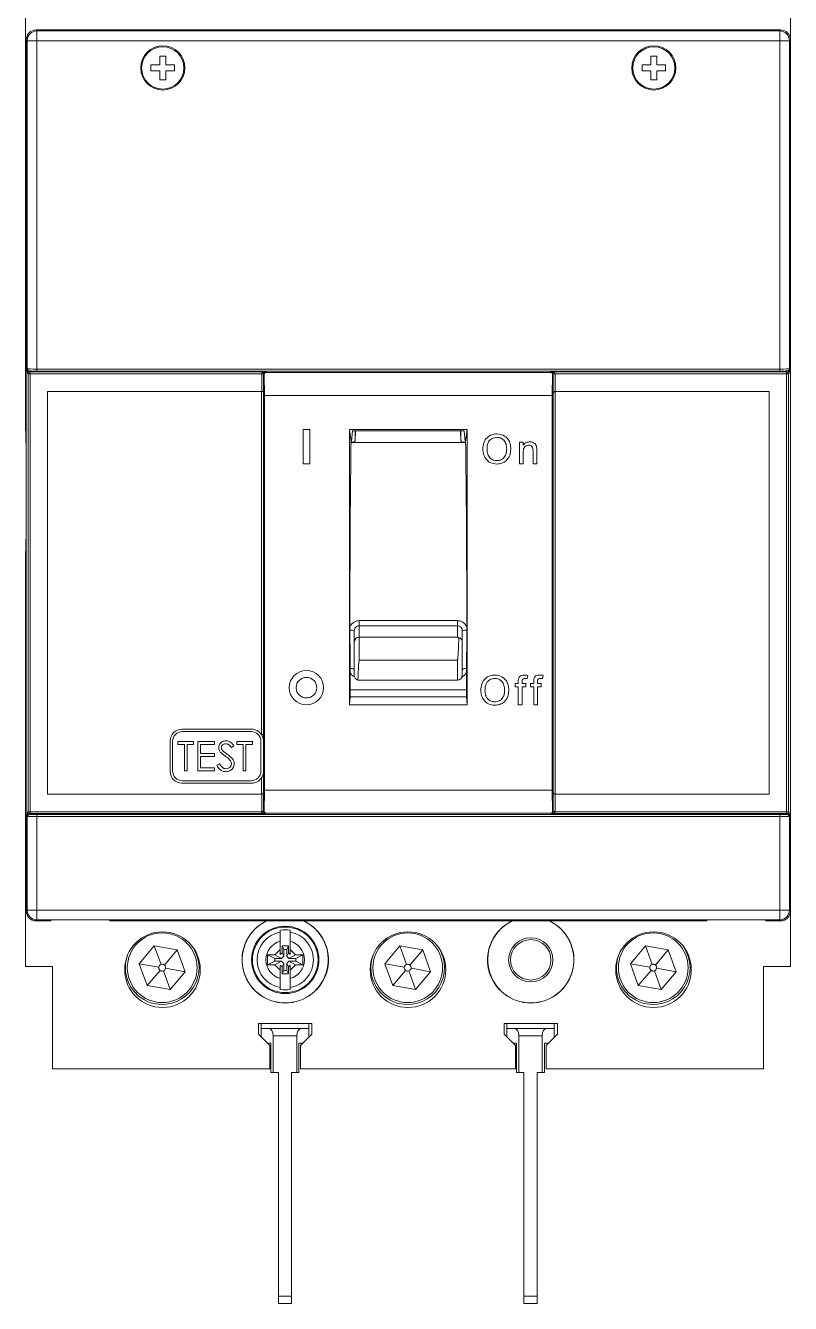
# Model space of a CAD drawing. Header units: millimetres. Extents: x 1004 to 59588, y 686 to 38112.
# Drawn here: x 44279.8 to 44357.7, y 37126.6 to 37256.7 of the extents above; entities that cross this region are included whole.
import ezdxf

# ---------------------------------------------------------------- set-up
doc = ezdxf.new("R2010")
doc.units = ezdxf.units.MM

msp = doc.modelspace()

# ---------------------------------------------------------------- linework, layer by layer
at = {"color": 7, "linetype": 'Continuous', "lineweight": 15}
for p, q in [((44279.8, 37262.24), (44279.8, 37215.45)), ((44357.68, 37215.45), (44357.68, 37262.24)), ((44280.87, 37256.26), (44280.96, 37256.16)), ((44356.68, 37256.26), (44280.87, 37256.26)), ((44280.96, 37255.16), (44280.96, 37256.16)), ((44280.96, 37256.16), (44356.59, 37256.16)), ((44356.59, 37256.16), (44356.68, 37256.26)), ((44356.59, 37255.16), (44356.59, 37256.16)), ((44279.87, 37166.51), (44279.87, 37255.26)), ((44279.96, 37255.16), (44279.87, 37255.26)), ((44279.96, 37221.75), (44279.96, 37255.16)), ((44280.96, 37255.16), (44279.96, 37255.16)), ((44280.96, 37255.16), (44280.96, 37221.72)), ((44356.59, 37255.16), (44280.96, 37255.16)), ((44356.59, 37221.72), (44356.59, 37255.16)), ((44356.59, 37255.16), (44357.58, 37255.16)), ((44357.68, 37255.26), (44357.58, 37255.16)), ((44357.58, 37255.16), (44357.58, 37221.75)), ((44357.68, 37166.51), (44357.68, 37255.26)), ((44294.07, 37253.59), (44293.47, 37253.59)), ((44293.47, 37253.59), (44293.47, 37252.69)), ((44294.07, 37252.69), (44294.07, 37253.59)), ((44344.07, 37253.59), (44343.47, 37253.59)), ((44343.47, 37253.59), (44343.47, 37252.69)), ((44344.07, 37252.69), (44344.07, 37253.59)), ((44293.47, 37252.69), (44292.57, 37252.69)), ((44292.57, 37252.69), (44292.57, 37252.09)), ((44294.97, 37252.69), (44294.07, 37252.69)), ((44294.97, 37252.09), (44294.97, 37252.69)), ((44343.47, 37252.69), (44342.57, 37252.69)), ((44342.57, 37252.69), (44342.57, 37252.09)), ((44344.97, 37252.69), (44344.07, 37252.69)), ((44344.97, 37252.09), (44344.97, 37252.69)), ((44292.57, 37252.09), (44293.47, 37252.09)), ((44293.47, 37252.09), (44293.47, 37251.19)), ((44293.47, 37251.19), (44294.07, 37251.19)), ((44294.07, 37251.19), (44294.07, 37252.09)), ((44294.07, 37252.09), (44294.97, 37252.09)), ((44342.57, 37252.09), (44343.47, 37252.09)), ((44343.47, 37252.09), (44343.47, 37251.19)), ((44343.47, 37251.19), (44344.07, 37251.19)), ((44344.07, 37251.19), (44344.07, 37252.09)), ((44344.07, 37252.09), (44344.97, 37252.09)), ((44280.08, 37221.23), (44279.99, 37221.32)), ((44280.08, 37176.64), (44280.08, 37221.23)), ((44280.28, 37221.23), (44280.08, 37221.23)), ((44280.19, 37221.52), (44280.28, 37221.43)), ((44280.28, 37221.43), (44304.23, 37221.43)), ((44280.28, 37221.23), (44280.28, 37221.43)), ((44280.28, 37221.23), (44280.28, 37176.64)), ((44303.84, 37221.23), (44280.28, 37221.23)), ((44280.96, 37221.72), (44280.96, 37221.52)), ((44280.96, 37221.72), (44356.59, 37221.72)), ((44356.59, 37221.52), (44280.96, 37221.52)), ((44303.84, 37221.23), (44304.04, 37221.23)), ((44303.84, 37221.22), (44304.04, 37221.22)), ((44303.84, 37219.44), (44303.84, 37221.22)), ((44304.04, 37221.22), (44304.04, 37219.45)), ((44304.09, 37221.17), (44304.04, 37221.22)), ((44304.12, 37219.04), (44304.09, 37221.17)), ((44304.23, 37221.43), (44304.29, 37221.37)), ((44304.29, 37221.37), (44333.26, 37221.37)), ((44333.26, 37221.37), (44333.32, 37221.43)), ((44333.32, 37221.43), (44357.27, 37221.43)), ((44333.46, 37221.17), (44333.43, 37219.04)), ((44333.51, 37221.22), (44333.46, 37221.17)), ((44333.51, 37221.23), (44333.71, 37221.23)), ((44333.51, 37219.25), (44333.51, 37221.22)), ((44333.51, 37221.22), (44333.71, 37221.22)), ((44357.27, 37221.23), (44333.71, 37221.23)), ((44333.71, 37221.22), (44333.71, 37219.44)), ((44356.59, 37221.72), (44356.59, 37221.52)), ((44357.27, 37221.43), (44357.36, 37221.52)), ((44357.27, 37221.43), (44357.27, 37221.23)), ((44357.27, 37176.64), (44357.27, 37221.23)), ((44357.47, 37221.23), (44357.27, 37221.23)), ((44357.56, 37221.32), (44357.47, 37221.23)), ((44357.47, 37221.23), (44357.47, 37176.64)), ((44282.02, 37219.44), (44282.02, 37219.44)), ((44303.84, 37219.44), (44282.02, 37219.44)), ((44303.83, 37219.44), (44282.02, 37219.44)), ((44282.02, 37219.44), (44282.02, 37178.43)), ((44282.02, 37219.44), (44282.02, 37178.44)), ((44303.83, 37184.49), (44303.83, 37219.44)), ((44304.03, 37219.44), (44304.04, 37219.45)), ((44304.03, 37219.44), (44304.03, 37184.49)), ((44333.43, 37219.04), (44304.12, 37219.04)), ((44304.12, 37219.04), (44304.12, 37178.84)), ((44333.43, 37178.84), (44333.43, 37219.04)), ((44333.52, 37219.24), (44333.51, 37219.25)), ((44333.52, 37178.63), (44333.52, 37219.24)), ((44333.72, 37219.44), (44333.72, 37219.44)), ((44355.53, 37219.44), (44333.72, 37219.44)), ((44355.52, 37219.44), (44333.72, 37219.44)), ((44333.72, 37219.44), (44333.72, 37178.44)), ((44355.52, 37219.44), (44355.53, 37219.44)), ((44355.52, 37178.44), (44355.52, 37219.44)), ((44355.53, 37178.43), (44355.53, 37219.44)), ((44279.81, 37215.45), (44279.8, 37215.45)), ((44279.87, 37215.45), (44279.8, 37215.45)), ((44279.87, 37215.45), (44279.81, 37215.45)), ((44279.81, 37215.45), (44279.81, 37214.2)), ((44308.05, 37215.58), (44308.05, 37212.08)), ((44308.75, 37215.58), (44308.05, 37215.58)), ((44308.75, 37212.08), (44308.75, 37215.58)), ((44312.77, 37215.58), (44324.77, 37215.58)), ((44312.77, 37215.58), (44312.77, 37187.52)), ((44312.94, 37214.34), (44312.77, 37215.58)), ((44313.1, 37215.44), (44313, 37214.34)), ((44313.1, 37215.44), (44324.45, 37215.44)), ((44313.38, 37215.44), (44313.36, 37214.43)), ((44324.1, 37215.44), (44324.12, 37214.43)), ((44324.55, 37214.34), (44324.45, 37215.44)), ((44324.61, 37214.34), (44324.77, 37215.58)), ((44324.77, 37215.58), (44324.77, 37187.52)), ((44279.81, 37214.2), (44279.87, 37214.23)), ((44313, 37214.34), (44312.94, 37214.34)), ((44324.61, 37214.25), (44312.94, 37214.25)), ((44324.55, 37214.34), (44324.61, 37214.34)), ((44330.09, 37212.08), (44330.09, 37214.27)), ((44330.09, 37214.27), (44330.47, 37214.27)), ((44330.47, 37214.27), (44330.47, 37213.97)), ((44330.47, 37213.25), (44330.47, 37212.08)), ((44331.47, 37212.08), (44331.47, 37213.39)), ((44331.86, 37213.42), (44331.86, 37212.08)), ((44308.05, 37212.08), (44308.75, 37212.08)), ((44330.47, 37212.08), (44330.09, 37212.08)), ((44331.86, 37212.08), (44331.47, 37212.08)), ((44279.87, 37204.37), (44279.81, 37204.4)), ((44279.81, 37204.4), (44279.81, 37203.15)), ((44279.81, 37203.15), (44279.8, 37203.14)), ((44279.8, 37203.14), (44279.8, 37160.86)), ((44279.8, 37203.14), (44279.87, 37203.14)), ((44279.81, 37203.15), (44279.87, 37203.15)), ((44313.27, 37193.91), (44313.27, 37195.07)), ((44313.77, 37196.1), (44323.77, 37196.1)), ((44313.77, 37196.1), (44313.77, 37195.57)), ((44323.77, 37195.57), (44313.77, 37195.57)), ((44313.77, 37195.57), (44313.77, 37194.41)), ((44323.77, 37195.57), (44323.77, 37196.1)), ((44323.77, 37194.41), (44323.77, 37195.57)), ((44324.27, 37195.07), (44324.27, 37193.89)), ((44313.27, 37190.53), (44313.27, 37193.91)), ((44313.77, 37194.41), (44313.77, 37192.07)), ((44313.77, 37194.41), (44323.77, 37194.41)), ((44324.27, 37193.89), (44324.27, 37190.53)), ((44313.77, 37192.07), (44323.77, 37192.07)), ((44357.68, 37160.86), (44357.68, 37191.14)), ((44313.74, 37190.04), (44313.64, 37190.04)), ((44313.74, 37190.03), (44323.77, 37190.03)), ((44329.97, 37189.71), (44329.97, 37189.93)), ((44330.36, 37189.9), (44330.36, 37189.71)), ((44330.93, 37190.52), (44330.88, 37190.19)), ((44331.54, 37189.71), (44331.54, 37189.93)), ((44331.93, 37189.9), (44331.93, 37189.71)), ((44332.5, 37190.52), (44332.44, 37190.19)), ((44312.85, 37189.05), (44324.7, 37189.05)), ((44329.66, 37189.71), (44329.97, 37189.71)), ((44329.66, 37189.36), (44329.66, 37189.71)), ((44329.97, 37189.36), (44329.66, 37189.36)), ((44329.97, 37187.52), (44329.97, 37189.36)), ((44330.36, 37189.71), (44330.74, 37189.71)), ((44330.74, 37189.36), (44330.36, 37189.36)), ((44330.36, 37189.36), (44330.36, 37187.52)), ((44330.74, 37189.71), (44330.74, 37189.36)), ((44331.23, 37189.36), (44331.23, 37189.71)), ((44331.23, 37189.71), (44331.54, 37189.71)), ((44331.54, 37189.36), (44331.23, 37189.36)), ((44331.54, 37187.52), (44331.54, 37189.36)), ((44331.93, 37189.71), (44332.31, 37189.71)), ((44331.93, 37189.36), (44331.93, 37187.52)), ((44332.31, 37189.36), (44331.93, 37189.36)), ((44332.31, 37189.71), (44332.31, 37189.36)), ((44312.77, 37187.52), (44312.85, 37188.34)), ((44312.77, 37187.52), (44324.77, 37187.52)), ((44312.85, 37188.34), (44324.69, 37188.34)), ((44324.77, 37187.52), (44324.69, 37188.34)), ((44330.36, 37187.52), (44329.97, 37187.52)), ((44331.93, 37187.52), (44331.54, 37187.52)), ((44302.82, 37185.04), (44295.72, 37185.04)), ((44302.77, 37184.79), (44295.77, 37184.79)), ((44294.52, 37183.84), (44294.52, 37180.74)), ((44294.77, 37180.79), (44294.77, 37183.79)), ((44295.31, 37183.79), (44296.89, 37183.79)), ((44295.31, 37183.48), (44295.31, 37183.79)), ((44295.97, 37183.48), (44295.31, 37183.48)), ((44295.97, 37180.79), (44295.97, 37183.48)), ((44296.24, 37183.48), (44296.24, 37180.79)), ((44296.89, 37183.48), (44296.24, 37183.48)), ((44296.89, 37183.79), (44296.89, 37183.48)), ((44297.35, 37183.79), (44299.04, 37183.79)), ((44297.35, 37180.79), (44297.35, 37183.79)), ((44297.62, 37183.48), (44297.62, 37182.56)), ((44299.04, 37183.48), (44297.62, 37183.48)), ((44299.04, 37183.79), (44299.04, 37183.48)), ((44301, 37183.36), (44300.76, 37183.17)), ((44301.31, 37183.79), (44302.89, 37183.79)), ((44301.31, 37183.48), (44301.31, 37183.79)), ((44301.97, 37183.48), (44301.31, 37183.48)), ((44301.97, 37180.79), (44301.97, 37183.48)), ((44302.24, 37183.48), (44302.24, 37180.79)), ((44302.89, 37183.48), (44302.24, 37183.48)), ((44302.89, 37183.79), (44302.89, 37183.48)), ((44303.77, 37180.79), (44303.77, 37183.79)), ((44304.03, 37184.49), (44303.83, 37184.49)), ((44304.02, 37180.74), (44304.02, 37183.84)), ((44304.03, 37184.49), (44304.03, 37178.63)), ((44297.62, 37182.56), (44299.04, 37182.56)), ((44297.62, 37182.25), (44297.62, 37181.09)), ((44299.04, 37182.25), (44297.62, 37182.25)), ((44299.04, 37182.56), (44299.04, 37182.25)), ((44296.24, 37180.79), (44295.97, 37180.79)), ((44299.04, 37180.79), (44297.35, 37180.79)), ((44297.62, 37181.09), (44299.04, 37181.09)), ((44299.04, 37181.09), (44299.04, 37180.79)), ((44299.27, 37181.37), (44299.53, 37181.52)), ((44302.24, 37180.79), (44301.97, 37180.79)), ((44295.72, 37179.54), (44302.82, 37179.54)), ((44295.77, 37179.79), (44302.77, 37179.79)), ((44303.83, 37178.44), (44303.83, 37180.08)), ((44282.02, 37178.44), (44282.02, 37178.43)), ((44282.02, 37178.44), (44303.82, 37178.44)), ((44282.02, 37178.43), (44303.83, 37178.43)), ((44303.83, 37178.43), (44303.82, 37178.44)), ((44303.84, 37176.65), (44303.84, 37178.43)), ((44304.03, 37178.63), (44304.04, 37178.62)), ((44304.04, 37178.62), (44304.04, 37176.65)), ((44304.09, 37176.7), (44304.12, 37178.84)), ((44304.12, 37178.84), (44333.43, 37178.84)), ((44333.43, 37178.84), (44333.46, 37176.7)), ((44333.51, 37178.62), (44333.52, 37178.63)), ((44333.51, 37176.65), (44333.51, 37178.62)), ((44333.71, 37178.43), (44333.71, 37176.65)), ((44333.72, 37178.44), (44333.72, 37178.43)), ((44333.72, 37178.44), (44355.52, 37178.44)), ((44333.72, 37178.43), (44355.53, 37178.43)), ((44355.52, 37178.44), (44355.53, 37178.43)), ((44279.96, 37166.61), (44279.96, 37176.13)), ((44279.99, 37176.55), (44280.08, 37176.64)), ((44280.28, 37176.64), (44280.08, 37176.64)), ((44280.28, 37176.44), (44280.19, 37176.35)), ((44280.28, 37176.64), (44303.84, 37176.64)), ((44280.28, 37176.44), (44280.28, 37176.64)), ((44304.23, 37176.44), (44280.28, 37176.44)), ((44280.96, 37176.36), (44356.59, 37176.36)), ((44280.96, 37176.36), (44280.96, 37176.16)), ((44356.59, 37176.16), (44280.96, 37176.16)), ((44280.96, 37176.16), (44280.96, 37166.61)), ((44304.04, 37176.65), (44303.84, 37176.65)), ((44304.04, 37176.64), (44303.84, 37176.64)), ((44304.04, 37176.65), (44304.09, 37176.7)), ((44304.29, 37176.5), (44304.23, 37176.44)), ((44333.26, 37176.5), (44304.29, 37176.5)), ((44333.32, 37176.44), (44333.26, 37176.5)), ((44357.27, 37176.44), (44333.32, 37176.44)), ((44333.46, 37176.7), (44333.51, 37176.65)), ((44333.51, 37176.65), (44333.71, 37176.65)), ((44333.51, 37176.64), (44333.71, 37176.64)), ((44333.71, 37176.64), (44357.27, 37176.64)), ((44356.59, 37176.36), (44356.59, 37176.16)), ((44356.59, 37166.61), (44356.59, 37176.16)), ((44357.27, 37176.64), (44357.27, 37176.44)), ((44357.47, 37176.64), (44357.27, 37176.64)), ((44357.36, 37176.35), (44357.27, 37176.44)), ((44357.47, 37176.64), (44357.56, 37176.55)), ((44357.58, 37176.13), (44357.58, 37166.61)), ((44279.87, 37166.51), (44279.96, 37166.61)), ((44280.96, 37166.61), (44279.96, 37166.61)), ((44280.96, 37166.61), (44280.96, 37165.61)), ((44280.96, 37166.61), (44356.59, 37166.61)), ((44356.59, 37166.61), (44356.59, 37165.61)), ((44356.59, 37166.61), (44357.58, 37166.61)), ((44357.58, 37166.61), (44357.68, 37166.51)), ((44280.96, 37165.61), (44280.87, 37165.51)), ((44282.41, 37165.51), (44280.87, 37165.51)), ((44356.59, 37165.61), (44280.96, 37165.61)), ((44349.21, 37165.51), (44288.34, 37165.51)), ((44356.68, 37165.51), (44355.14, 37165.51)), ((44356.68, 37165.51), (44356.59, 37165.61)), ((44292.91, 37162.97), (44291.38, 37161.16)), ((44295.24, 37162.56), (44292.91, 37162.97)), ((44292.91, 37162.97), (44293.59, 37161.08)), ((44295.24, 37162.56), (44293.94, 37161.02)), ((44296.04, 37160.33), (44295.24, 37162.56)), ((44305.74, 37162.6), (44305.18, 37162.05)), ((44305.74, 37163.45), (44305.74, 37162.6)), ((44305.74, 37162.09), (44305.74, 37162.6)), ((44305.92, 37162.98), (44306.56, 37162.98)), ((44305.92, 37162.26), (44305.92, 37162.98)), ((44306.09, 37162.62), (44305.92, 37162.98)), ((44306.09, 37162.62), (44306.09, 37161.93)), ((44306.39, 37162.62), (44306.09, 37162.62)), ((44306.39, 37162.62), (44306.56, 37162.98)), ((44306.39, 37161.93), (44306.39, 37162.62)), ((44306.56, 37162.98), (44306.56, 37162.26)), ((44306.74, 37162.6), (44306.74, 37163.45)), ((44307.3, 37162.05), (44306.74, 37162.6)), ((44306.74, 37162.6), (44306.74, 37162.09)), ((44317.91, 37162.97), (44316.38, 37161.16)), ((44320.24, 37162.56), (44317.91, 37162.97)), ((44317.91, 37162.97), (44318.59, 37161.08)), ((44320.24, 37162.56), (44318.94, 37161.02)), ((44321.04, 37160.33), (44320.24, 37162.56)), ((44342.91, 37162.97), (44341.38, 37161.16)), ((44345.24, 37162.56), (44342.91, 37162.97)), ((44342.91, 37162.97), (44343.59, 37161.08)), ((44345.24, 37162.56), (44343.94, 37161.02)), ((44346.04, 37160.33), (44345.24, 37162.56)), ((44291.38, 37161.16), (44292.19, 37158.94)), ((44293.37, 37160.81), (44291.38, 37161.16)), ((44305.17, 37161.69), (44304.44, 37162.05)), ((44304.44, 37162.05), (44304.44, 37161.05)), ((44305.18, 37162.05), (44304.44, 37162.05)), ((44305.17, 37161.4), (44304.44, 37161.05)), ((44305.17, 37161.69), (44305.17, 37161.4)), ((44305.86, 37161.69), (44305.17, 37161.69)), ((44305.17, 37161.4), (44305.86, 37161.4)), ((44305.86, 37161.69), (44305.18, 37162.05)), ((44305.86, 37161.4), (44305.18, 37161.05)), ((44305.74, 37162.09), (44305.92, 37162.26)), ((44305.86, 37161.69), (44306.09, 37161.93)), ((44306.09, 37161.17), (44305.86, 37161.4)), ((44306.09, 37161.93), (44305.92, 37162.26)), ((44306.09, 37161.17), (44305.92, 37160.83)), ((44306.09, 37161.17), (44306.09, 37160.48)), ((44306.39, 37161.93), (44306.56, 37162.26)), ((44306.39, 37161.93), (44306.62, 37161.69)), ((44306.62, 37161.4), (44306.39, 37161.17)), ((44306.39, 37161.17), (44306.56, 37160.83)), ((44306.39, 37160.48), (44306.39, 37161.17)), ((44306.56, 37162.26), (44306.74, 37162.09)), ((44306.62, 37161.69), (44307.3, 37162.05)), ((44307.31, 37161.69), (44306.62, 37161.69)), ((44306.62, 37161.4), (44307.3, 37161.05)), ((44306.62, 37161.4), (44307.31, 37161.4)), ((44308.04, 37162.05), (44307.3, 37162.05)), ((44307.31, 37161.69), (44308.04, 37162.05)), ((44307.31, 37161.4), (44307.31, 37161.69)), ((44307.31, 37161.4), (44308.04, 37161.05)), ((44308.04, 37161.05), (44308.04, 37162.05)), ((44316.38, 37161.16), (44317.19, 37158.94)), ((44318.37, 37160.81), (44316.38, 37161.16)), ((44341.38, 37161.16), (44342.19, 37158.94)), ((44343.37, 37160.81), (44341.38, 37161.16)), ((44279.8, 37160.86), (44282.55, 37160.86)), ((44282.55, 37160.86), (44282.55, 37150.46)), ((44292.19, 37158.94), (44293.49, 37160.48)), ((44294.52, 37158.52), (44293.83, 37160.42)), ((44296.04, 37160.33), (44294.06, 37160.69)), ((44294.52, 37158.52), (44296.04, 37160.33)), ((44304.44, 37161.05), (44305.18, 37161.05)), ((44305.18, 37161.05), (44305.74, 37160.49)), ((44305.92, 37160.83), (44305.74, 37161.01)), ((44305.74, 37160.49), (44305.74, 37161.01)), ((44305.74, 37160.49), (44305.74, 37159.65)), ((44305.92, 37160.11), (44305.92, 37160.83)), ((44306.09, 37160.48), (44305.92, 37160.11)), ((44306.56, 37160.11), (44305.92, 37160.11)), ((44306.09, 37160.48), (44306.39, 37160.48)), ((44306.39, 37160.48), (44306.56, 37160.11)), ((44306.74, 37161.01), (44306.56, 37160.83)), ((44306.56, 37160.83), (44306.56, 37160.11)), ((44306.74, 37160.49), (44307.3, 37161.05)), ((44306.74, 37161.01), (44306.74, 37160.49)), ((44306.74, 37159.65), (44306.74, 37160.49)), ((44307.3, 37161.05), (44308.04, 37161.05)), ((44317.19, 37158.94), (44318.49, 37160.48)), ((44319.52, 37158.52), (44318.83, 37160.42)), ((44321.04, 37160.33), (44319.06, 37160.69)), ((44319.52, 37158.52), (44321.04, 37160.33)), ((44342.19, 37158.94), (44343.49, 37160.48)), ((44344.52, 37158.52), (44343.83, 37160.42)), ((44346.04, 37160.33), (44344.06, 37160.69)), ((44344.52, 37158.52), (44346.04, 37160.33)), ((44354.93, 37160.86), (44357.68, 37160.86)), ((44354.93, 37150.46), (44354.93, 37160.86)), ((44292.19, 37158.94), (44294.52, 37158.52)), ((44317.19, 37158.94), (44319.52, 37158.52)), ((44342.19, 37158.94), (44344.52, 37158.52)), ((44303.53, 37155.06), (44308.95, 37155.06)), ((44303.53, 37153.98), (44303.53, 37155.06)), ((44303.79, 37154.56), (44303.79, 37155.06)), ((44308.64, 37155.06), (44308.64, 37154.56)), ((44308.95, 37155.06), (44308.95, 37153.98)), ((44328.53, 37155.06), (44333.95, 37155.06)), ((44328.53, 37153.98), (44328.53, 37155.06)), ((44328.79, 37154.56), (44328.79, 37155.06)), ((44333.64, 37155.06), (44333.64, 37154.56)), ((44333.95, 37155.06), (44333.95, 37153.98)), ((44304.68, 37152.83), (44303.53, 37153.98)), ((44303.79, 37153.72), (44303.79, 37154.56)), ((44303.79, 37154.56), (44304.58, 37154.56)), ((44304.58, 37154.56), (44307.85, 37154.56)), ((44305.01, 37150.06), (44305.01, 37153.81)), ((44307.41, 37153.81), (44305.01, 37153.81)), ((44307.41, 37150.06), (44307.41, 37153.81)), ((44308.95, 37153.98), (44307.8, 37152.83)), ((44307.85, 37154.56), (44308.64, 37154.56)), ((44308.64, 37153.67), (44308.64, 37154.56)), ((44329.68, 37152.83), (44328.53, 37153.98)), ((44328.79, 37153.72), (44328.79, 37154.56)), ((44328.79, 37154.56), (44329.58, 37154.56)), ((44329.58, 37154.56), (44332.85, 37154.56)), ((44330.01, 37150.06), (44330.01, 37153.81)), ((44332.41, 37153.81), (44330.01, 37153.81)), ((44332.41, 37150.06), (44332.41, 37153.81)), ((44333.95, 37153.98), (44332.8, 37152.83)), ((44332.85, 37154.56), (44333.64, 37154.56)), ((44333.64, 37153.67), (44333.64, 37154.56)), ((44304.45, 37153.06), (44304.79, 37153.06)), ((44304.68, 37150.46), (44304.68, 37152.83)), ((44304.79, 37153.06), (44304.79, 37150.06)), ((44307.64, 37153.06), (44308.03, 37153.06)), ((44307.64, 37150.06), (44307.64, 37153.06)), ((44307.8, 37152.83), (44307.8, 37150.46)), ((44329.45, 37153.06), (44329.79, 37153.06)), ((44329.68, 37150.46), (44329.68, 37152.83)), ((44329.79, 37153.06), (44329.79, 37150.06)), ((44332.64, 37153.06), (44333.03, 37153.06)), ((44332.64, 37150.06), (44332.64, 37153.06)), ((44332.8, 37152.83), (44332.8, 37150.46)), ((44282.55, 37150.46), (44304.68, 37150.46)), ((44304.79, 37150.06), (44305.01, 37150.06)), ((44305.54, 37150.06), (44305.01, 37150.06)), ((44305.54, 37127.31), (44305.54, 37150.06)), ((44307.41, 37150.06), (44306.89, 37150.06)), ((44306.89, 37150.06), (44306.89, 37127.31)), ((44307.41, 37150.06), (44307.64, 37150.06)), ((44307.8, 37150.46), (44329.68, 37150.46)), ((44329.79, 37150.06), (44330.01, 37150.06)), ((44330.54, 37150.06), (44330.01, 37150.06)), ((44330.54, 37127.31), (44330.54, 37150.06)), ((44332.41, 37150.06), (44331.89, 37150.06)), ((44331.89, 37150.06), (44331.89, 37127.31)), ((44332.41, 37150.06), (44332.64, 37150.06)), ((44332.8, 37150.46), (44354.93, 37150.46)), ((44305.54, 37127.31), (44306.89, 37127.31)), ((44305.54, 37126.56), (44305.54, 37127.31)), ((44306.89, 37127.31), (44306.89, 37126.56)), ((44330.54, 37127.31), (44331.89, 37127.31)), ((44330.54, 37126.56), (44330.54, 37127.31)), ((44331.89, 37127.31), (44331.89, 37126.56)), ((44306.89, 37126.56), (44305.54, 37126.56)), ((44331.89, 37126.56), (44330.54, 37126.56))]:
    msp.add_line(p, q, dxfattribs=at)
at = {"color": 8, "linetype": 'Continuous', "lineweight": 15}
msp.add_line((44323.77, 37190.03), (44323.77, 37192.07), dxfattribs=at)
at = {"color": 7, "linetype": 'Continuous', "lineweight": 15}
for centre, radius in [((44293.77, 37252.39), 2.25), ((44293.77, 37252.39), 2.15), ((44343.77, 37252.39), 2.25), ((44343.77, 37252.39), 2.15), ((44308.4, 37189.27), 1.75), ((44308.4, 37189.27), 1.05), ((44293.74, 37160.55), 3.85), ((44293.71, 37160.75), 3.55), ((44306.24, 37161.55), 3.43), ((44306.24, 37161.55), 3.34), ((44318.74, 37160.55), 3.85), ((44318.71, 37160.75), 3.55), ((44331.24, 37161.55), 2.25), ((44343.74, 37160.55), 3.85), ((44343.71, 37160.75), 3.55), ((44331.24, 37161.55), 2.06)]:
    msp.add_circle(centre, radius, dxfattribs=at)
for centre, radius, start, end in [((44280.96, 37255.16), 1, 90.046, 179.954), ((44356.58, 37255.16), 1, 0.046, 89.954), ((44280.19, 37221.32), 0.2, 90.046, 179.954), ((44280.28, 37221.23), 0.2, 90.046, 179.954), ((44357.27, 37221.23), 0.2, 0.046, 89.954), ((44357.36, 37221.32), 0.2, 0.046, 89.954), ((44313.77, 37193.91), 0.499, 89.9317, 179.9315), ((44323.77, 37190.53), 0.5, 270, 0), ((44295.72, 37183.84), 1.2, 90, 180), ((44295.77, 37183.79), 1, 90, 180), ((44302.77, 37183.79), 1, 0, 90), ((44302.82, 37183.84), 1.2, 33.1082, 90), ((44295.72, 37180.74), 1.2, 180, 270), ((44295.77, 37180.79), 1, 180, 270), ((44302.77, 37180.79), 1, 270, 0), ((44302.82, 37180.74), 1.2, 270, 326.8918), ((44280.19, 37176.55), 0.2, 180.046, 269.954), ((44280.28, 37176.64), 0.2, 180.046, 269.954), ((44357.27, 37176.64), 0.2, 270.046, 359.954), ((44357.36, 37176.55), 0.2, 270.046, 359.954), ((44280.96, 37166.61), 1, 180.046, 269.954), ((44356.58, 37166.61), 1, 270.046, 359.954), ((44306.24, 37161.55), 4.4, 115.6694, 270), ((44306.24, 37161.55), 4.38, 115.1614, 270), ((44306.24, 37161.55), 4.4, 270, 64.3306), ((44306.24, 37161.55), 4.38, 270, 64.8386), ((44331.24, 37161.55), 4.4, 115.6694, 64.3306), ((44331.24, 37161.55), 4.38, 115.1614, 64.8386), ((44306.24, 37161.55), 2.87, 100.0319, 259.9681), ((44306.24, 37161.55), 3.07, 80.6186, 99.3814), ((44306.24, 37161.55), 2.87, 280.0319, 79.9681), ((44293.71, 37160.75), 3.75, 259.8886, 34.5857), ((44306.24, 37161.55), 1.96, 104.7488, 255.2512), ((44306.24, 37161.55), 1.96, 284.7488, 75.2512), ((44318.71, 37160.75), 3.75, 259.8886, 34.5857), ((44343.71, 37160.75), 3.75, 259.8886, 34.5857), ((44293.71, 37160.75), 3.75, 160.3424, 259.8886), ((44318.71, 37160.75), 3.75, 160.3424, 259.8886), ((44343.71, 37160.75), 3.75, 160.3424, 259.8886), ((44293.71, 37160.75), 0.35, 169.8886, 229.8886), ((44293.71, 37160.75), 0.35, 109.8886, 169.8886), ((44293.71, 37160.75), 0.35, 229.8886, 289.8886), ((44293.71, 37160.75), 0.35, 49.8886, 109.8886), ((44293.71, 37160.75), 0.35, 289.8886, 349.8886), ((44293.71, 37160.75), 0.35, 349.8886, 49.8886), ((44318.71, 37160.75), 0.35, 169.8886, 229.8886), ((44318.71, 37160.75), 0.35, 109.8886, 169.8886), ((44318.71, 37160.75), 0.35, 229.8886, 289.8886), ((44318.71, 37160.75), 0.35, 49.8886, 109.8886), ((44318.71, 37160.75), 0.35, 289.8886, 349.8886), ((44318.71, 37160.75), 0.35, 349.8886, 49.8886), ((44343.71, 37160.75), 0.35, 169.8886, 229.8886), ((44343.71, 37160.75), 0.35, 109.8886, 169.8886), ((44343.71, 37160.75), 0.35, 229.8886, 289.8886), ((44343.71, 37160.75), 0.35, 49.8886, 109.8886), ((44343.71, 37160.75), 0.35, 289.8886, 349.8886), ((44343.71, 37160.75), 0.35, 349.8886, 49.8886), ((44306.24, 37161.55), 3.07, 260.6186, 279.3814)]:
    msp.add_arc(centre, radius, start, end, dxfattribs=at)
at = {"color": 8, "linetype": 'Continuous', "lineweight": 15}
for centre, radius, start, end in [((44312.92, 37193.7), 1.42, 75.515, 93.8255), ((44324.63, 37193.7), 1.42, 86.1745, 104.485), ((44312.92, 37190.59), 0.643, 56.5579, 97.3683), ((44324.63, 37190.59), 0.643, 82.6317, 123.4421)]:
    msp.add_arc(centre, radius, start, end, dxfattribs=at)
at = {"color": 7, "linetype": 'Continuous', "lineweight": 15}
for centre, major_axis, ratio, start_param, end_param in [((44280.87, 37255.26), (0.708, -0.708), 0.999315, 2.356537, 3.926648), ((44356.68, 37255.26), (-0.708, -0.708), 0.999315, 2.356537, 3.926648), ((44280.96, 37221.75), (1, 0), 0.031423, 3.167773, 4.712389), ((44280.96, 37221.55), (1.2, 0), 0.026186, 4.008535, 4.712389), ((44304.23, 37221.23), (0.39, 0.007), 0.512958, 1.561443, 3.106059), ((44304.24, 37221.22), (0.283, -0.283), 0.999315, 3.901153, 3.926648), ((44304.23, 37221.23), (0.076, 0.188), 0.928188, 0.409293, 1.95391), ((44304.24, 37221.22), (0.142, -0.142), 0.997948, 3.901153, 3.926648), ((44304.29, 37221.17), (-0.081, 0.187), 0.979523, 5.882604, 7.452716), ((44333.26, 37221.17), (0.081, 0.187), 0.979523, 5.113655, 6.683766), ((44333.32, 37221.23), (-0.076, 0.188), 0.928188, 4.329276, 5.873892), ((44333.32, 37221.23), (0.39, -0.007), 0.512958, 0.035533, 1.58015), ((44333.31, 37221.22), (0.142, 0.142), 0.997948, 5.49813, 5.523624), ((44333.31, 37221.22), (0.283, 0.283), 0.999315, 5.49813, 5.523624), ((44356.59, 37221.75), (1, 0), 0.031423, 4.712389, 6.257005), ((44356.59, 37221.55), (1.2, 0), 0.026186, 4.712389, 5.416243), ((44303.83, 37219.44), (0.2, 0), 0.026186, 4.712389, 6.257005), ((44303.84, 37219.45), (0.2, 0), 0.026186, 4.712389, 6.257005), ((44333.71, 37219.25), (0.186, 0.077), 0.963653, 1.191016, 2.735632), ((44333.72, 37219.24), (0.186, 0.077), 0.963653, 1.191016, 2.735632), ((44333.72, 37219.24), (0.142, -0.142), 0.999315, 2.356537, 2.382032), ((44333.72, 37219.24), (0.142, -0.142), 0.999315, 2.356537, 2.382032), ((44313.74, 37197.24), (0, 34.8), 0.026186, 1.057124, 1.829417), ((44323.81, 37197.24), (0, 34.8), 0.026186, 4.453769, 5.226062), ((44303.82, 37178.64), (-0.142, 0.142), 0.999315, 2.356537, 2.382032), ((44303.83, 37178.63), (0.186, 0.077), 0.963653, 4.332609, 5.877225), ((44303.83, 37178.63), (-0.142, 0.142), 0.999315, 2.356537, 2.382032), ((44303.84, 37178.62), (0.186, 0.077), 0.963653, 4.332609, 5.877225), ((44333.71, 37178.62), (0.186, -0.077), 0.963653, 3.547553, 5.092169), ((44333.72, 37178.63), (0.186, -0.077), 0.963653, 3.547553, 5.092169), ((44333.72, 37178.63), (0.142, 0.142), 0.999315, 3.901153, 3.926648), ((44333.72, 37178.64), (0.142, 0.142), 0.999315, 3.901153, 3.926648), ((44280.96, 37176.13), (1, 0), 0.031423, 1.570796, 3.115413), ((44280.96, 37176.33), (1.2, 0), 0.026186, 1.570796, 2.274651), ((44304.24, 37176.65), (-0.283, -0.283), 0.999315, 5.49813, 5.523624), ((44304.23, 37176.64), (0.39, -0.007), 0.512958, 3.177126, 4.721742), ((44304.24, 37176.65), (0.142, 0.142), 0.997948, 2.356537, 2.382032), ((44304.23, 37176.64), (-0.076, 0.188), 0.928188, 1.187683, 2.732299), ((44304.29, 37176.7), (0.081, 0.187), 0.979523, 1.972062, 3.542174), ((44333.26, 37176.7), (-0.081, 0.187), 0.979523, 2.741012, 4.311123), ((44333.32, 37176.64), (0.076, 0.188), 0.928188, 3.550886, 5.095502), ((44333.32, 37176.64), (0.39, 0.007), 0.512958, 4.703036, 6.247652), ((44333.31, 37176.65), (0.142, -0.142), 0.997948, 0.759561, 0.785056), ((44333.31, 37176.65), (-0.283, 0.283), 0.999315, 3.901153, 3.926648), ((44356.59, 37176.33), (1.2, 0), 0.026186, 0.866942, 1.570796), ((44356.59, 37176.13), (1, 0), 0.031423, 0.02618, 1.570796), ((44280.87, 37166.51), (-0.708, -0.708), 0.999315, 5.49813, 7.068241), ((44356.68, 37166.51), (0.708, -0.708), 0.999315, 5.49813, 7.068241), ((44304.58, 37153.81), (0, 0.75), 0.57735, 4.712389, 6.283185), ((44307.85, 37153.81), (0, 0.75), 0.57735, 0, 1.570796), ((44329.58, 37153.81), (0, 0.75), 0.57735, 4.712389, 6.283185), ((44332.85, 37153.81), (0, 0.75), 0.57735, 0, 1.570796)]:
    msp.add_ellipse(centre, major_axis=major_axis, ratio=ratio, start_param=start_param, end_param=end_param, dxfattribs=at)
at = {"color": 8, "linetype": 'Continuous', "lineweight": 15}
for centre, start_param, end_param in [((44313.09, 37197.85), 5.209218, 5.242472), ((44324.39, 37197.85), 1.040713, 1.073968)]:
    msp.add_ellipse(centre, major_axis=(0, 34.8), ratio=0.008727, start_param=start_param, end_param=end_param, dxfattribs=at)
at = {"color": 7, "linetype": 'Continuous', "lineweight": 15}
for points, knots in [([(44279.99, 37221.32), (44279.98, 37221.34), (44279.98, 37221.38), (44279.97, 37221.59), (44279.96, 37221.73), (44279.96, 37221.75), (44279.96, 37221.75)], [0, 0, 0, 0, 0.283359, 0.902447, 0.994297, 1, 1, 1, 1]), ([(44280.19, 37221.52), (44280.16, 37221.53), (44280.06, 37221.56), (44279.98, 37221.66), (44279.96, 37221.73), (44279.96, 37221.74), (44279.96, 37221.75), (44279.96, 37221.75)], [0, 0, 0, 0, 0.247026, 0.891275, 0.975844, 0.99322, 1, 1, 1, 1]), ([(44357.58, 37221.75), (44357.58, 37221.75), (44357.58, 37221.74), (44357.58, 37221.73), (44357.57, 37221.66), (44357.49, 37221.56), (44357.39, 37221.53), (44357.36, 37221.52)], [0, 0, 0, 0, 0.00678, 0.024156, 0.108725, 0.752974, 1, 1, 1, 1]), ([(44357.58, 37221.75), (44357.58, 37221.75), (44357.58, 37221.73), (44357.58, 37221.59), (44357.57, 37221.38), (44357.56, 37221.34), (44357.56, 37221.32)], [0, 0, 0, 0, 0.005703, 0.097553, 0.716641, 1, 1, 1, 1]), ([(44326.36, 37213.54), (44326.38, 37213.76), (44326.41, 37214.21), (44326.76, 37214.76), (44327.26, 37215.07), (44327.61, 37215.1), (44327.79, 37215.12)], [0, 0, 0, 0, 0.28058, 0.559608, 0.779578, 1, 1, 1, 1]), ([(44327.79, 37214.77), (44327.62, 37214.75), (44327.29, 37214.7), (44326.93, 37214.35), (44326.8, 37213.93), (44326.79, 37213.67), (44326.79, 37213.53)], [0, 0, 0, 0, 0.279203, 0.557791, 0.778553, 1, 1, 1, 1]), ([(44327.79, 37215.12), (44328.01, 37215.09), (44328.45, 37215.04), (44328.94, 37214.62), (44329.18, 37214.09), (44329.2, 37213.75), (44329.21, 37213.57)], [0, 0, 0, 0, 0.2795739, 0.5585725, 0.7790868, 1, 1, 1, 1]), ([(44328.79, 37213.58), (44328.78, 37213.74), (44328.76, 37214.07), (44328.53, 37214.48), (44328.18, 37214.73), (44327.92, 37214.76), (44327.79, 37214.77)], [0, 0, 0, 0, 0.280796, 0.560074, 0.779977, 1, 1, 1, 1]), ([(44313.36, 37214.43), (44313.36, 37214.41), (44313.34, 37214.37), (44313.26, 37214.31), (44313.13, 37214.27), (44312.99, 37214.25), (44312.9, 37214.25), (44312.86, 37214.25)], [0, 0, 0, 0, 0.2175204, 0.4350599, 0.6520215, 0.8676665, 1, 1, 1, 1]), ([(44324.62, 37214.25), (44324.56, 37214.25), (44324.45, 37214.25), (44324.3, 37214.29), (44324.19, 37214.33), (44324.13, 37214.39), (44324.12, 37214.42), (44324.12, 37214.43)], [0, 0, 0, 0, 0.2140441, 0.4280635, 0.6427745, 0.8588407, 1, 1, 1, 1]), ([(44327.79, 37212.04), (44327.57, 37212.07), (44327.14, 37212.11), (44326.66, 37212.53), (44326.41, 37213.03), (44326.38, 37213.37), (44326.36, 37213.54)], [0, 0, 0, 0, 0.279604, 0.558766, 0.779297, 1, 1, 1, 1]), ([(44326.79, 37213.53), (44326.8, 37213.37), (44326.82, 37213.05), (44327.06, 37212.66), (44327.41, 37212.42), (44327.66, 37212.4), (44327.79, 37212.39)], [0, 0, 0, 0, 0.280642, 0.559885, 0.779855, 1, 1, 1, 1]), ([(44327.79, 37212.39), (44327.95, 37212.41), (44328.28, 37212.45), (44328.62, 37212.79), (44328.77, 37213.19), (44328.78, 37213.45), (44328.79, 37213.58)], [0, 0, 0, 0, 0.279092, 0.55817, 0.77881, 1, 1, 1, 1]), ([(44329.21, 37213.57), (44329.19, 37213.35), (44329.15, 37212.92), (44328.8, 37212.38), (44328.3, 37212.09), (44327.96, 37212.06), (44327.79, 37212.04)], [0, 0, 0, 0, 0.280358, 0.559512, 0.779626, 1, 1, 1, 1]), ([(44330.47, 37213.97), (44330.52, 37214.02), (44330.61, 37214.14), (44330.83, 37214.28), (44331.02, 37214.3), (44331.14, 37214.31)], [0, 0, 0, 0, 0.2805539, 0.5608154, 1, 1, 1, 1]), ([(44331.03, 37213.96), (44330.97, 37213.96), (44330.84, 37213.95), (44330.67, 37213.86), (44330.48, 37213.63), (44330.48, 37213.41), (44330.47, 37213.25)], [0, 0, 0, 0, 0.187273, 0.374362, 0.56054, 1, 1, 1, 1]), ([(44331.47, 37213.39), (44331.47, 37213.47), (44331.47, 37213.62), (44331.39, 37213.83), (44331.22, 37213.95), (44331.09, 37213.96), (44331.03, 37213.96)], [0, 0, 0, 0, 0.2816881, 0.5597154, 0.779558, 1, 1, 1, 1]), ([(44331.14, 37214.31), (44331.23, 37214.3), (44331.41, 37214.29), (44331.64, 37214.17), (44331.78, 37213.98), (44331.82, 37213.85), (44331.84, 37213.78)], [0, 0, 0, 0, 0.2802251, 0.5600007, 0.7795861, 1, 1, 1, 1]), ([(44331.84, 37213.78), (44331.84, 37213.71), (44331.86, 37213.59), (44331.86, 37213.47), (44331.86, 37213.42)], [0, 0, 0, 0, 0.559791, 1, 1, 1, 1]), ([(44313.27, 37195.07), (44313.28, 37195.13), (44313.29, 37195.24), (44313.38, 37195.39), (44313.5, 37195.5), (44313.64, 37195.56), (44313.74, 37195.57), (44313.77, 37195.57)], [0, 0, 0, 0, 0.214638, 0.429243, 0.643872, 0.858556, 1, 1, 1, 1]), ([(44323.77, 37195.57), (44323.83, 37195.56), (44323.94, 37195.55), (44324.09, 37195.47), (44324.21, 37195.34), (44324.27, 37195.2), (44324.27, 37195.11), (44324.27, 37195.07)], [0, 0, 0, 0, 0.214672, 0.42935, 0.644039, 0.858707, 1, 1, 1, 1]), ([(44323.77, 37194.41), (44323.78, 37194.41), (44323.82, 37194.4), (44323.87, 37194.39), (44323.91, 37194.37)], [0, 0, 0, 0, 0.029478, 1, 1, 1, 1]), ([(44323.77, 37192.07), (44323.77, 37192.07), (44323.78, 37192.07), (44323.78, 37192.07), (44323.78, 37192.08), (44323.79, 37192.11), (44323.81, 37192.21), (44323.84, 37192.55), (44323.87, 37193.12), (44323.89, 37193.74), (44323.91, 37194.18), (44323.91, 37194.31), (44323.91, 37194.37)], [0, 0, 0, 0, 0.000545, 0.001241, 0.002559, 0.007364, 0.026417, 0.1024, 0.334747, 0.567044, 0.801161, 1, 1, 1, 1]), ([(44323.91, 37194.37), (44323.96, 37194.35), (44324.07, 37194.31), (44324.19, 37194.19), (44324.26, 37194.05), (44324.27, 37193.94), (44324.27, 37193.9), (44324.27, 37193.89)], [0, 0, 0, 0, 0.25975, 0.519485, 0.779597, 0.982065, 1, 1, 1, 1]), ([(44313.77, 37192.07), (44313.77, 37192.07), (44313.77, 37192.07), (44313.77, 37192.07), (44313.77, 37192.07), (44313.76, 37192.04), (44313.74, 37191.94), (44313.71, 37191.6), (44313.68, 37191.06), (44313.66, 37190.5), (44313.64, 37190.15), (44313.64, 37190.08), (44313.64, 37190.04)], [0, 0, 0, 0, 0.000559, 0.001272, 0.002621, 0.007545, 0.027064, 0.104905, 0.342938, 0.580919, 0.820764, 1, 1, 1, 1]), ([(44313.64, 37190.04), (44313.59, 37190.06), (44313.48, 37190.11), (44313.36, 37190.23), (44313.29, 37190.37), (44313.27, 37190.48), (44313.27, 37190.52), (44313.27, 37190.53)], [0, 0, 0, 0, 0.259606, 0.519197, 0.779164, 0.982073, 1, 1, 1, 1]), ([(44326.16, 37188.98), (44326.17, 37189.2), (44326.2, 37189.65), (44326.55, 37190.2), (44327.05, 37190.51), (44327.4, 37190.54), (44327.58, 37190.56)], [0, 0, 0, 0, 0.28058, 0.559608, 0.779578, 1, 1, 1, 1]), ([(44327.58, 37190.21), (44327.42, 37190.19), (44327.08, 37190.14), (44326.72, 37189.79), (44326.59, 37189.37), (44326.58, 37189.11), (44326.58, 37188.97)], [0, 0, 0, 0, 0.279203, 0.557791, 0.778553, 1, 1, 1, 1]), ([(44327.58, 37190.56), (44327.8, 37190.53), (44328.24, 37190.48), (44328.73, 37190.05), (44328.97, 37189.53), (44328.99, 37189.19), (44329, 37189.01)], [0, 0, 0, 0, 0.279574, 0.558573, 0.779087, 1, 1, 1, 1]), ([(44328.58, 37189.02), (44328.57, 37189.18), (44328.55, 37189.51), (44328.32, 37189.92), (44327.97, 37190.17), (44327.71, 37190.2), (44327.58, 37190.21)], [0, 0, 0, 0, 0.280796, 0.560074, 0.779977, 1, 1, 1, 1]), ([(44329.97, 37189.93), (44329.97, 37189.99), (44329.97, 37190.1), (44330, 37190.2), (44330.01, 37190.25)], [0, 0, 0, 0, 0.56037, 1, 1, 1, 1]), ([(44330.01, 37190.25), (44330.05, 37190.3), (44330.11, 37190.42), (44330.32, 37190.54), (44330.49, 37190.55), (44330.59, 37190.56)], [0, 0, 0, 0, 0.279458, 0.559661, 1, 1, 1, 1]), ([(44330.66, 37190.21), (44330.61, 37190.21), (44330.52, 37190.21), (44330.39, 37190.13), (44330.36, 37190.01), (44330.36, 37189.93), (44330.36, 37189.9)], [0, 0, 0, 0, 0.281512, 0.55767, 0.778449, 1, 1, 1, 1]), ([(44330.59, 37190.56), (44330.65, 37190.55), (44330.77, 37190.55), (44330.88, 37190.53), (44330.93, 37190.52)], [0, 0, 0, 0, 0.559945, 1, 1, 1, 1]), ([(44330.88, 37190.19), (44330.84, 37190.2), (44330.76, 37190.21), (44330.69, 37190.21), (44330.66, 37190.21)], [0, 0, 0, 0, 0.559924, 1, 1, 1, 1]), ([(44331.54, 37189.93), (44331.54, 37189.99), (44331.54, 37190.1), (44331.57, 37190.2), (44331.58, 37190.25)], [0, 0, 0, 0, 0.56037, 1, 1, 1, 1]), ([(44331.58, 37190.25), (44331.61, 37190.3), (44331.68, 37190.42), (44331.89, 37190.54), (44332.06, 37190.55), (44332.16, 37190.56)], [0, 0, 0, 0, 0.279458, 0.559661, 1, 1, 1, 1]), ([(44332.23, 37190.21), (44332.18, 37190.21), (44332.09, 37190.21), (44331.96, 37190.13), (44331.93, 37190.01), (44331.93, 37189.93), (44331.93, 37189.9)], [0, 0, 0, 0, 0.281512, 0.55767, 0.778449, 1, 1, 1, 1]), ([(44332.16, 37190.56), (44332.22, 37190.55), (44332.34, 37190.55), (44332.45, 37190.53), (44332.5, 37190.52)], [0, 0, 0, 0, 0.559945, 1, 1, 1, 1]), ([(44332.44, 37190.19), (44332.4, 37190.2), (44332.33, 37190.21), (44332.26, 37190.21), (44332.23, 37190.21)], [0, 0, 0, 0, 0.559924, 1, 1, 1, 1]), ([(44327.58, 37187.48), (44327.36, 37187.5), (44326.93, 37187.55), (44326.45, 37187.96), (44326.2, 37188.47), (44326.17, 37188.81), (44326.16, 37188.98)], [0, 0, 0, 0, 0.2796039, 0.5587658, 0.7792968, 1, 1, 1, 1]), ([(44326.58, 37188.97), (44326.59, 37188.81), (44326.61, 37188.49), (44326.85, 37188.1), (44327.2, 37187.86), (44327.45, 37187.84), (44327.58, 37187.82)], [0, 0, 0, 0, 0.280642, 0.559885, 0.779855, 1, 1, 1, 1]), ([(44327.58, 37187.82), (44327.74, 37187.85), (44328.07, 37187.89), (44328.41, 37188.23), (44328.56, 37188.63), (44328.57, 37188.89), (44328.58, 37189.02)], [0, 0, 0, 0, 0.279092, 0.55817, 0.77881, 1, 1, 1, 1]), ([(44329, 37189.01), (44328.98, 37188.79), (44328.95, 37188.35), (44328.6, 37187.82), (44328.1, 37187.53), (44327.75, 37187.5), (44327.58, 37187.48)], [0, 0, 0, 0, 0.280358, 0.5595124, 0.7796256, 1, 1, 1, 1]), ([(44299.47, 37183.16), (44299.48, 37183.27), (44299.51, 37183.48), (44299.71, 37183.71), (44299.96, 37183.84), (44300.12, 37183.86), (44300.21, 37183.86)], [0, 0, 0, 0, 0.279553, 0.558798, 0.779378, 1, 1, 1, 1]), ([(44300.18, 37183.56), (44300.11, 37183.55), (44299.99, 37183.54), (44299.85, 37183.45), (44299.75, 37183.32), (44299.74, 37183.22), (44299.74, 37183.18)], [0, 0, 0, 0, 0.280274, 0.559931, 0.77992, 1, 1, 1, 1]), ([(44300.76, 37183.17), (44300.68, 37183.28), (44300.56, 37183.43), (44300.34, 37183.54), (44300.23, 37183.55), (44300.18, 37183.56)], [0, 0, 0, 0, 0.559818, 0.779848, 1, 1, 1, 1]), ([(44300.21, 37183.86), (44300.3, 37183.85), (44300.48, 37183.84), (44300.77, 37183.66), (44300.92, 37183.47), (44301, 37183.36)], [0, 0, 0, 0, 0.27975, 0.559501, 1, 1, 1, 1]), ([(44304.02, 37183.84), (44304.02, 37183.88), (44304.01, 37184.07), (44303.95, 37184.28), (44303.86, 37184.45), (44303.83, 37184.49)], [0, 0, 0, 0, 0.191907, 0.786548, 1, 1, 1, 1]), ([(44299.63, 37182.71), (44299.58, 37182.78), (44299.49, 37182.92), (44299.47, 37183.09), (44299.47, 37183.16)], [0, 0, 0, 0, 0.55984, 1, 1, 1, 1]), ([(44300.13, 37182.3), (44300.03, 37182.37), (44299.85, 37182.49), (44299.7, 37182.64), (44299.63, 37182.71)], [0, 0, 0, 0, 0.560413, 1, 1, 1, 1]), ([(44299.74, 37183.18), (44299.74, 37183.13), (44299.75, 37183.05), (44299.81, 37182.91), (44299.89, 37182.84), (44299.93, 37182.79)], [0, 0, 0, 0, 0.279946, 0.559774, 1, 1, 1, 1]), ([(44299.93, 37182.79), (44300.01, 37182.73), (44300.14, 37182.63), (44300.28, 37182.53), (44300.34, 37182.49)], [0, 0, 0, 0, 0.559906, 1, 1, 1, 1]), ([(44300.67, 37181.82), (44300.57, 37181.92), (44300.41, 37182.1), (44300.21, 37182.24), (44300.13, 37182.3)], [0, 0, 0, 0, 0.559496, 1, 1, 1, 1]), ([(44300.34, 37182.49), (44300.52, 37182.35), (44300.79, 37182.16), (44301.01, 37181.8), (44301.03, 37181.61), (44301.04, 37181.52)], [0, 0, 0, 0, 0.560115, 0.780284, 1, 1, 1, 1]), ([(44300.19, 37180.71), (44300.08, 37180.72), (44299.85, 37180.74), (44299.51, 37180.97), (44299.36, 37181.21), (44299.27, 37181.37)], [0, 0, 0, 0, 0.27988, 0.559666, 1, 1, 1, 1]), ([(44299.53, 37181.52), (44299.62, 37181.38), (44299.74, 37181.19), (44300, 37181.04), (44300.12, 37181.02), (44300.19, 37181.02)], [0, 0, 0, 0, 0.559321, 0.779782, 1, 1, 1, 1]), ([(44300.19, 37181.02), (44300.27, 37181.03), (44300.43, 37181.04), (44300.63, 37181.16), (44300.75, 37181.34), (44300.77, 37181.46), (44300.77, 37181.53)], [0, 0, 0, 0, 0.280276, 0.560148, 0.780153, 1, 1, 1, 1]), ([(44301.04, 37181.52), (44301.03, 37181.4), (44300.99, 37181.15), (44300.75, 37180.89), (44300.48, 37180.73), (44300.28, 37180.72), (44300.19, 37180.71)], [0, 0, 0, 0, 0.279183, 0.559085, 0.779446, 1, 1, 1, 1]), ([(44300.77, 37181.53), (44300.77, 37181.59), (44300.75, 37181.69), (44300.69, 37181.78), (44300.67, 37181.82)], [0, 0, 0, 0, 0.55899, 1, 1, 1, 1]), ([(44303.83, 37180.08), (44303.87, 37180.15), (44303.96, 37180.32), (44304.02, 37180.54), (44304.02, 37180.69), (44304.02, 37180.74)], [0, 0, 0, 0, 0.354876, 0.802245, 1, 1, 1, 1]), ([(44279.96, 37176.13), (44279.96, 37176.13), (44279.96, 37176.15), (44279.97, 37176.29), (44279.98, 37176.49), (44279.98, 37176.54), (44279.99, 37176.55)], [0, 0, 0, 0, 0.005703, 0.097553, 0.716641, 1, 1, 1, 1]), ([(44280.19, 37176.35), (44280.16, 37176.34), (44280.06, 37176.31), (44279.98, 37176.21), (44279.96, 37176.14), (44279.96, 37176.13), (44279.96, 37176.13), (44279.96, 37176.13)], [0, 0, 0, 0, 0.247026, 0.891275, 0.975844, 0.99322, 1, 1, 1, 1]), ([(44357.58, 37176.13), (44357.58, 37176.13), (44357.58, 37176.13), (44357.58, 37176.14), (44357.57, 37176.21), (44357.49, 37176.31), (44357.39, 37176.34), (44357.36, 37176.35)], [0, 0, 0, 0, 0.00678, 0.024156, 0.108725, 0.752974, 1, 1, 1, 1]), ([(44357.56, 37176.55), (44357.56, 37176.54), (44357.57, 37176.49), (44357.58, 37176.29), (44357.58, 37176.15), (44357.58, 37176.13), (44357.58, 37176.13)], [0, 0, 0, 0, 0.283359, 0.902447, 0.994297, 1, 1, 1, 1]), ([(44305.74, 37164.57), (44305.74, 37164.51), (44305.74, 37164.45), (44305.74, 37164.38), (44305.74, 37164.37)], [0, 0, 0, 0, 0.889371, 1, 1, 1, 1]), ([(44305.74, 37164.37), (44305.74, 37164.36), (44305.74, 37164.3), (44305.74, 37164.14), (44305.74, 37163.85), (44305.74, 37163.61), (44305.74, 37163.47), (44305.74, 37163.45)], [0, 0, 0, 0, 0.060493, 0.349779, 0.641973, 0.939372, 1, 1, 1, 1]), ([(44306.74, 37164.37), (44306.74, 37164.38), (44306.74, 37164.45), (44306.74, 37164.51), (44306.74, 37164.57)], [0, 0, 0, 0, 0.110629, 1, 1, 1, 1]), ([(44306.74, 37163.45), (44306.74, 37163.53), (44306.74, 37163.73), (44306.74, 37164.03), (44306.74, 37164.26), (44306.74, 37164.34), (44306.74, 37164.37)], [0, 0, 0, 0, 0.217543, 0.528612, 0.82963, 1, 1, 1, 1]), ([(44305.74, 37159.65), (44305.74, 37159.6), (44305.74, 37159.44), (44305.74, 37159.21), (44305.74, 37158.95), (44305.74, 37158.8), (44305.74, 37158.74), (44305.74, 37158.72)], [0, 0, 0, 0, 0.114112, 0.42888, 0.617845, 0.909493, 1, 1, 1, 1]), ([(44305.74, 37158.72), (44305.74, 37158.71), (44305.74, 37158.65), (44305.74, 37158.58), (44305.74, 37158.52)], [0, 0, 0, 0, 0.110629, 1, 1, 1, 1]), ([(44306.74, 37158.72), (44306.74, 37158.76), (44306.74, 37158.84), (44306.74, 37159.03), (44306.74, 37159.28), (44306.74, 37159.52), (44306.74, 37159.64), (44306.74, 37159.65)], [0, 0, 0, 0, 0.221054, 0.38281, 0.683142, 0.983236, 1, 1, 1, 1]), ([(44306.74, 37158.52), (44306.74, 37158.58), (44306.74, 37158.65), (44306.74, 37158.71), (44306.74, 37158.72)], [0, 0, 0, 0, 0.889371, 1, 1, 1, 1])]:
    msp.add_open_spline(points, degree=3, knots=knots, dxfattribs=at)
at = {"color": 8, "linetype": 'Continuous', "lineweight": 15}
for points, knots in [([(44313.77, 37196.1), (44313.7, 37196.09), (44313.51, 37196.08), (44313.23, 37195.96), (44312.99, 37195.74), (44312.85, 37195.54), (44312.83, 37195.42), (44312.83, 37195.42)], [0, 0, 0, 0, 0.178053, 0.447755, 0.716174, 0.983249, 1, 1, 1, 1]), ([(44324.72, 37195.4), (44324.69, 37195.48), (44324.63, 37195.67), (44324.41, 37195.89), (44324.11, 37196.06), (44323.89, 37196.08), (44323.77, 37196.1)], [0, 0, 0, 0, 0.204351, 0.468436, 0.733803, 1, 1, 1, 1]), ([(44312.84, 37190.91), (44312.87, 37190.83), (44312.93, 37190.66), (44313.1, 37190.47), (44313.25, 37190.4), (44313.3, 37190.38)], [0, 0, 0, 0, 0.327756, 0.78296, 1, 1, 1, 1]), ([(44324.25, 37190.37), (44324.26, 37190.37), (44324.38, 37190.42), (44324.56, 37190.59), (44324.66, 37190.79), (44324.71, 37190.88)], [0, 0, 0, 0, 0.067436, 0.546646, 1, 1, 1, 1])]:
    msp.add_open_spline(points, degree=3, knots=knots, dxfattribs=at)

doc.saveas('drawing.dxf')
